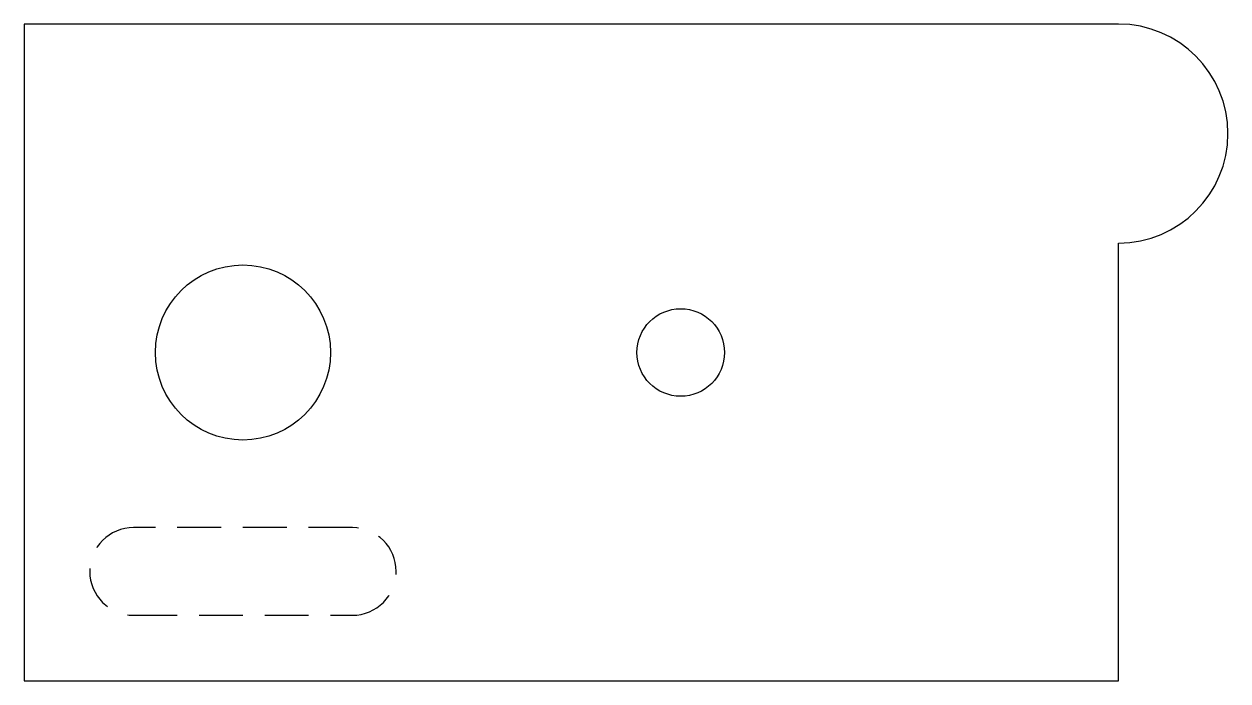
# Model space of a CAD drawing. Extents: x 0 to 55, y 0 to 30.
import ezdxf

# ---------------------------------------------------------------- set-up
doc = ezdxf.new("R2010")
doc.units = 0
doc.linetypes.add('BC_CONSTRUCTION', pattern=[3, 2, -1])
for name, color, linetype in [('CONSTRUCTION', 8, 'BC_CONSTRUCTION'), ('HOLES', 5, 'CONTINUOUS'), ('PROFILE', 7, 'CONTINUOUS')]:
    doc.layers.add(name, color=color, linetype=linetype)

msp = doc.modelspace()

# ---------------------------------------------------------------- linework, layer by layer
at = {"layer": 'CONSTRUCTION'}
msp.add_lwpolyline([(5, 3), (15, 3, 1), (15, 7), (5, 7, 1)], format="xyb", close=True, dxfattribs=at)
at = {"layer": 'HOLES'}
msp.add_lwpolyline([(32, 15, -1), (28, 15, -1)], format="xyb", close=True, dxfattribs=at)
msp.add_circle((10, 15), 4, dxfattribs=at)
at = {"layer": 'PROFILE'}
msp.add_lwpolyline([(0, 0), (50, 0), (50, 20, 1), (50, 30), (0, 30)], format="xyb", close=True, dxfattribs=at)

doc.saveas('drawing.dxf')
